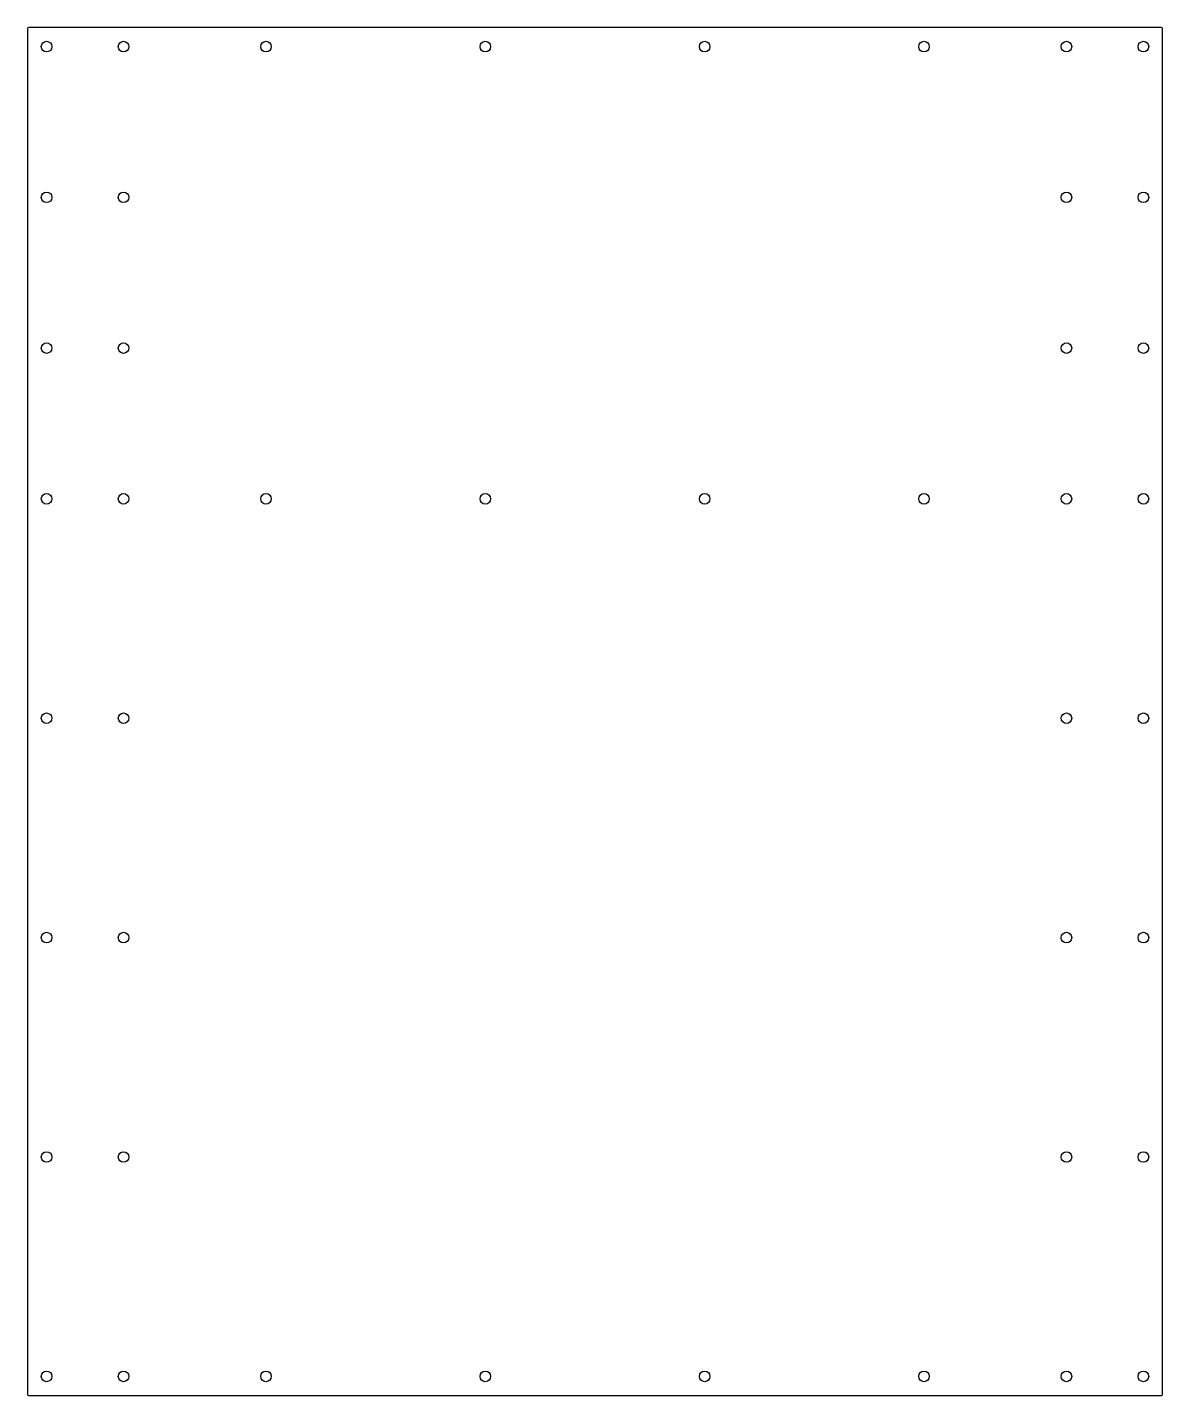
# Model space of a CAD drawing. Header units: millimetres. Extents: x -295 to 295, y -356 to 356.
import ezdxf

# ---------------------------------------------------------------- set-up
doc = ezdxf.new("R2010")
doc.units = ezdxf.units.MM

msp = doc.modelspace()

# ---------------------------------------------------------------- linework, layer by layer
at = {"color": 7, "linetype": 'Continuous', "lineweight": 25}
for p, q in [((-295, 354.5), (-295, -354.5)), ((294, 355.5), (-294, 355.5)), ((295, -354.5), (295, 354.5)), ((-294, -355.5), (294, -355.5))]:
    msp.add_line(p, q, dxfattribs=at)
for centre in [(-285, 345.5), (-245, 345.5), (-171, 345.5), (-57, 345.5), (57, 345.5), (171, 345.5), (245, 345.5), (285, 345.5), (-285, 267.17), (-245, 267.17), (245, 267.17), (285, 267.17), (-285, 188.83), (-245, 188.83), (245, 188.83), (285, 188.83), (-285, 110.5), (-245, 110.5), (-171, 110.5), (-57, 110.5), (57, 110.5), (171, 110.5), (245, 110.5), (285, 110.5), (-285, -3.5), (-245, -3.5), (245, -3.5), (285, -3.5), (-285, -117.5), (-245, -117.5), (245, -117.5), (285, -117.5), (-285, -231.5), (-245, -231.5), (245, -231.5), (285, -231.5), (-285, -345.5), (-245, -345.5), (-171, -345.5), (-57, -345.5), (57, -345.5), (171, -345.5), (245, -345.5), (285, -345.5)]:
    msp.add_circle(centre, 2.75, dxfattribs=at)
for centre, start, end in [((-294, 354.5), 90, 180), ((294, 354.5), 0, 90), ((-294, -354.5), 180, 270), ((294, -354.5), 270, 360)]:
    msp.add_arc(centre, 1, start, end, dxfattribs=at)

doc.saveas('drawing.dxf')
